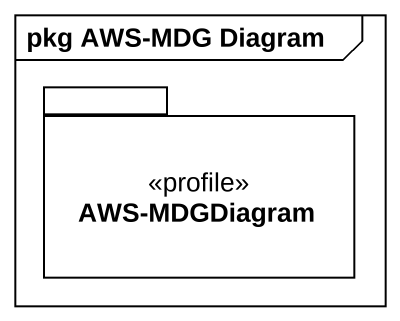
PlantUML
@startuml
mainframe pkg AWS-MDG Diagram
package "AWS-MDGDiagram" as AWS_MDGDiagram <<profile>> {
}
@enduml
